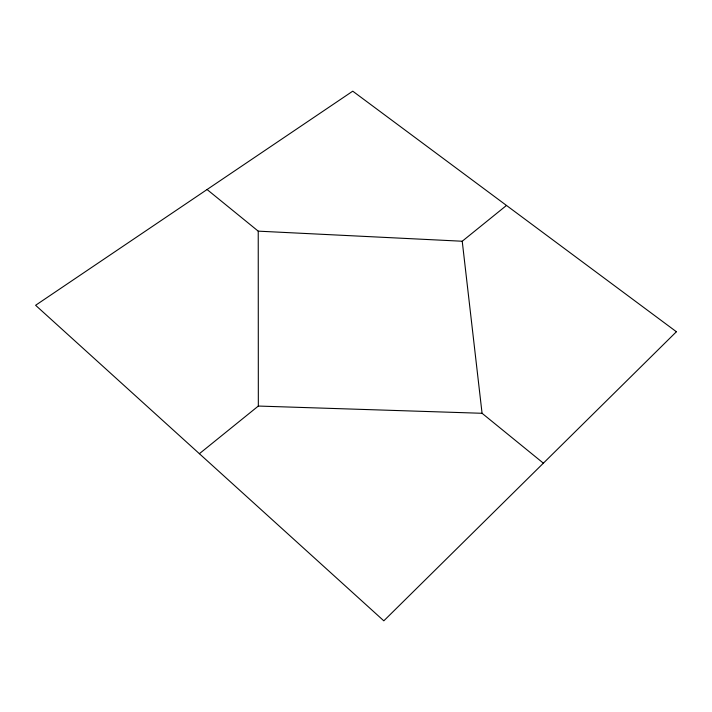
<?xml version="1.0" encoding="UTF-8"?>
<svg xmlns="http://www.w3.org/2000/svg" width="712" height="712" viewBox="0 0 712 712"><rect width="100%" height="100%" fill="white"/><g stroke="black" fill="none" stroke-linecap="round" stroke-linejoin="round"><path stroke-width="1.07" d="M199.387 453.704L258.331 406.054L482.068 413.289L543.372 463.174M207.076 189.525L258.233 231.151L462.23 241.235L506.49 205.448M462.23 241.235L482.068 413.289M258.233 231.151L258.331 406.054M676.4 331.739L383.821 620.828L35.6 305.288L352.743 91.172L676.4 331.739"/></g></svg>
